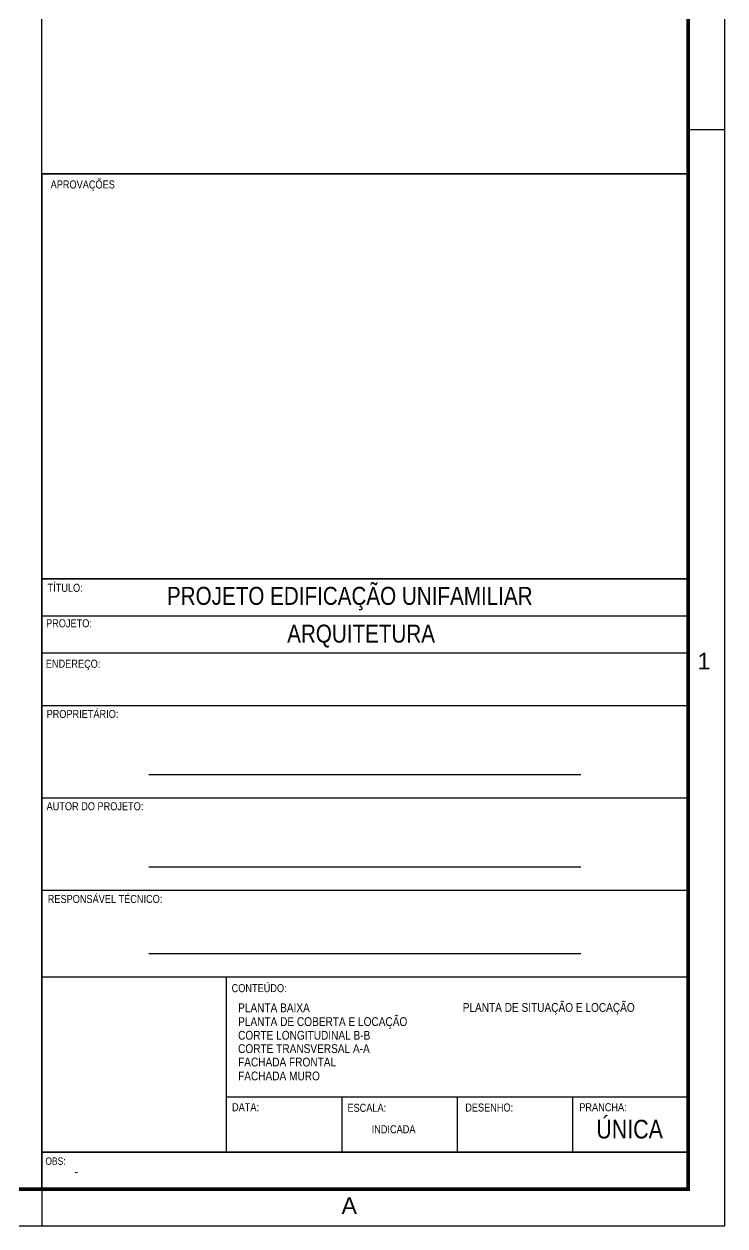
# Model space of a CAD drawing. Header units: millimetres. Extents: x 4762.7 to 4825.8, y 962.1 to 1006.6.
# Drawn here: x 4811.52 to 4825.76, y 962.06 to 986.48 of the extents above; entities that cross this region are included whole.
import ezdxf
from ezdxf.enums import TextEntityAlignment as Align

# ---------------------------------------------------------------- set-up
doc = ezdxf.new("R2010")
doc.units = ezdxf.units.MM
for name, color, linetype in [('A-PEN-R', 1, 'Continuous'), ('E-TXT-Y', 2, 'Continuous'), ('MOLHO', 9, 'Continuous'), ('P2', 1, 'Continuous'), ('TEXTO', 3, 'Continuous')]:
    doc.layers.add(name, color=color, linetype=linetype)
doc.styles.add('ARIAL', font='arial.ttf', dxfattribs={"height": 2})
doc.styles.add('F2', font='ARIALN.TTF')

# ---------------------------------------------------------------- blocks, each defined once
blk = doc.blocks.new('PRANCHA')
at = {"color": 7}
for p, q in [((83.1, 29.7), (84.1, 29.7)), ((65.6, 1), (65.6, 0)), ((65.6, 1), (65.6, 0))]:
    blk.add_line(p, q, dxfattribs=at)
blk.add_lwpolyline([(0, 0), (84.1, 0), (84.1, 59.4), (0, 59.4)], close=True, dxfattribs=at)
at = {"color": 1, "const_width": 0.1}
blk.add_lwpolyline([(2.5, 58.4), (83.1, 58.4), (83.1, 1), (2.5, 1)], close=True, dxfattribs=at)
at = {"color": 7, "linetype": 'Continuous', "style": 'ARIAL'}
for s, p in [('1', (83.531, 15.3)), ('A', (73.925, 0.55))]:
    blk.add_text(s, height=0.45, dxfattribs=at).set_placement(p, align=Align.MIDDLE)

msp = doc.modelspace()

# ---------------------------------------------------------------- linework, layer by layer
at = {"layer": 'A-PEN-R'}
for p, q in [((4811.886, 974.454), (4825.011, 974.454)), ((4811.886, 973.704), (4825.011, 973.704)), ((4811.886, 972.628), (4825.011, 972.628)), ((4814.061, 971.229), (4822.836, 971.229)), ((4811.886, 970.753), (4825.011, 970.753)), ((4814.061, 969.354), (4822.836, 969.354)), ((4811.886, 968.878), (4825.011, 968.878)), ((4814.061, 967.596), (4822.836, 967.596)), ((4811.886, 967.121), (4825.011, 967.121)), ((4815.636, 963.558), (4815.636, 967.121)), ((4815.636, 964.683), (4825.011, 964.683)), ((4817.98, 964.683), (4817.98, 963.558)), ((4820.323, 964.683), (4820.323, 963.558)), ((4822.667, 964.683), (4822.667, 963.558))]:
    msp.add_line(p, q, dxfattribs=at)
at = {"layer": 'A-PEN-R', "const_width": 0.0375}
msp.add_lwpolyline([(4811.886, 962.808), (4825.011, 962.808), (4825.011, 983.433), (4811.886, 983.433)], close=True, dxfattribs=at)
for points in [[(4811.886, 975.204), (4825.011, 975.204)], [(4811.886, 963.558), (4825.011, 963.558)]]:
    msp.add_lwpolyline(points, dxfattribs=at)
at = {"layer": 'P2'}
msp.add_line((4811.886, 983.433), (4811.886, 1005.858), dxfattribs=at)

# ---------------------------------------------------------------- block references
at = {"xscale": 0.75, "yscale": 0.75, "zscale": 0.75}
msp.add_blockref('PRANCHA', (4762.686, 962.058), dxfattribs=at)

# ---------------------------------------------------------------- texts
at = {"color": 3, "style": 'F2'}
for s, height, p in [('OBS:', 0.15, (4811.958, 963.3)), ('-', 0.188, (4812.549, 963.072))]:
    msp.add_text(s, height=height, dxfattribs=at).set_placement(p)
at = {"layer": 'E-TXT-Y', "style": 'F2'}
for s, p in [('PROJETO EDIFICAÇÃO UNIFAMILIAR', (4814.427, 974.676)), ('ARQUITETURA', (4816.869, 973.909))]:
    msp.add_text(s, height=0.36579, dxfattribs=at).set_placement(p)
at = {"layer": 'MOLHO', "color": 3, "style": 'F2'}
msp.add_text('ÚNICA', height=0.3797, dxfattribs=at).set_placement((4823.148, 963.835))
at = {"layer": 'TEXTO', "color": 3, "style": 'F2'}
for s, height, p in [('APROVAÇÕES ', 0.16257, (4812.065, 983.135)), ('TÍTULO: ', 0.1626, (4812.002, 974.941)), ('PROJETO: ', 0.1626, (4811.972, 974.22)), ('ENDEREÇO:', 0.1626, (4811.967, 973.398)), ('PROPRIETÁRIO:', 0.16257, (4811.982, 972.378)), ('AUTOR DO PROJETO: ', 0.16257, (4811.982, 970.503)), ('RESPONSÁVEL TÉCNICO: ', 0.16257, (4812.006, 968.62)), ('CONTEÚDO:', 0.1626, (4815.741, 966.808)), ('PLANTA BAIXA ', 0.17883, (4815.872, 966.401)), ('PLANTA DE SITUAÇÃO E LOCAÇÃO', 0.17883, (4820.434, 966.408)), ('PLANTA DE COBERTA E LOCAÇÃO', 0.17883, (4815.872, 966.12)), ('CORTE LONGITUDINAL B-B', 0.17883, (4815.872, 965.842)), ('CORTE TRANSVERSAL A-A', 0.17883, (4815.872, 965.571)), ('FACHADA FRONTAL', 0.17883, (4815.872, 965.299)), ('FACHADA MURO', 0.17883, (4815.872, 965.016)), ('DATA: ', 0.1626, (4815.749, 964.389)), ('ESCALA: ', 0.1626, (4818.093, 964.377)), ('DESENHO:', 0.1626, (4820.486, 964.383)), ('PRANCHA:', 0.1626, (4822.802, 964.389)), ('INDICADA', 0.1626, (4818.585, 963.941))]:
    msp.add_text(s, height=height, dxfattribs=at).set_placement(p)

doc.saveas('drawing.dxf')
